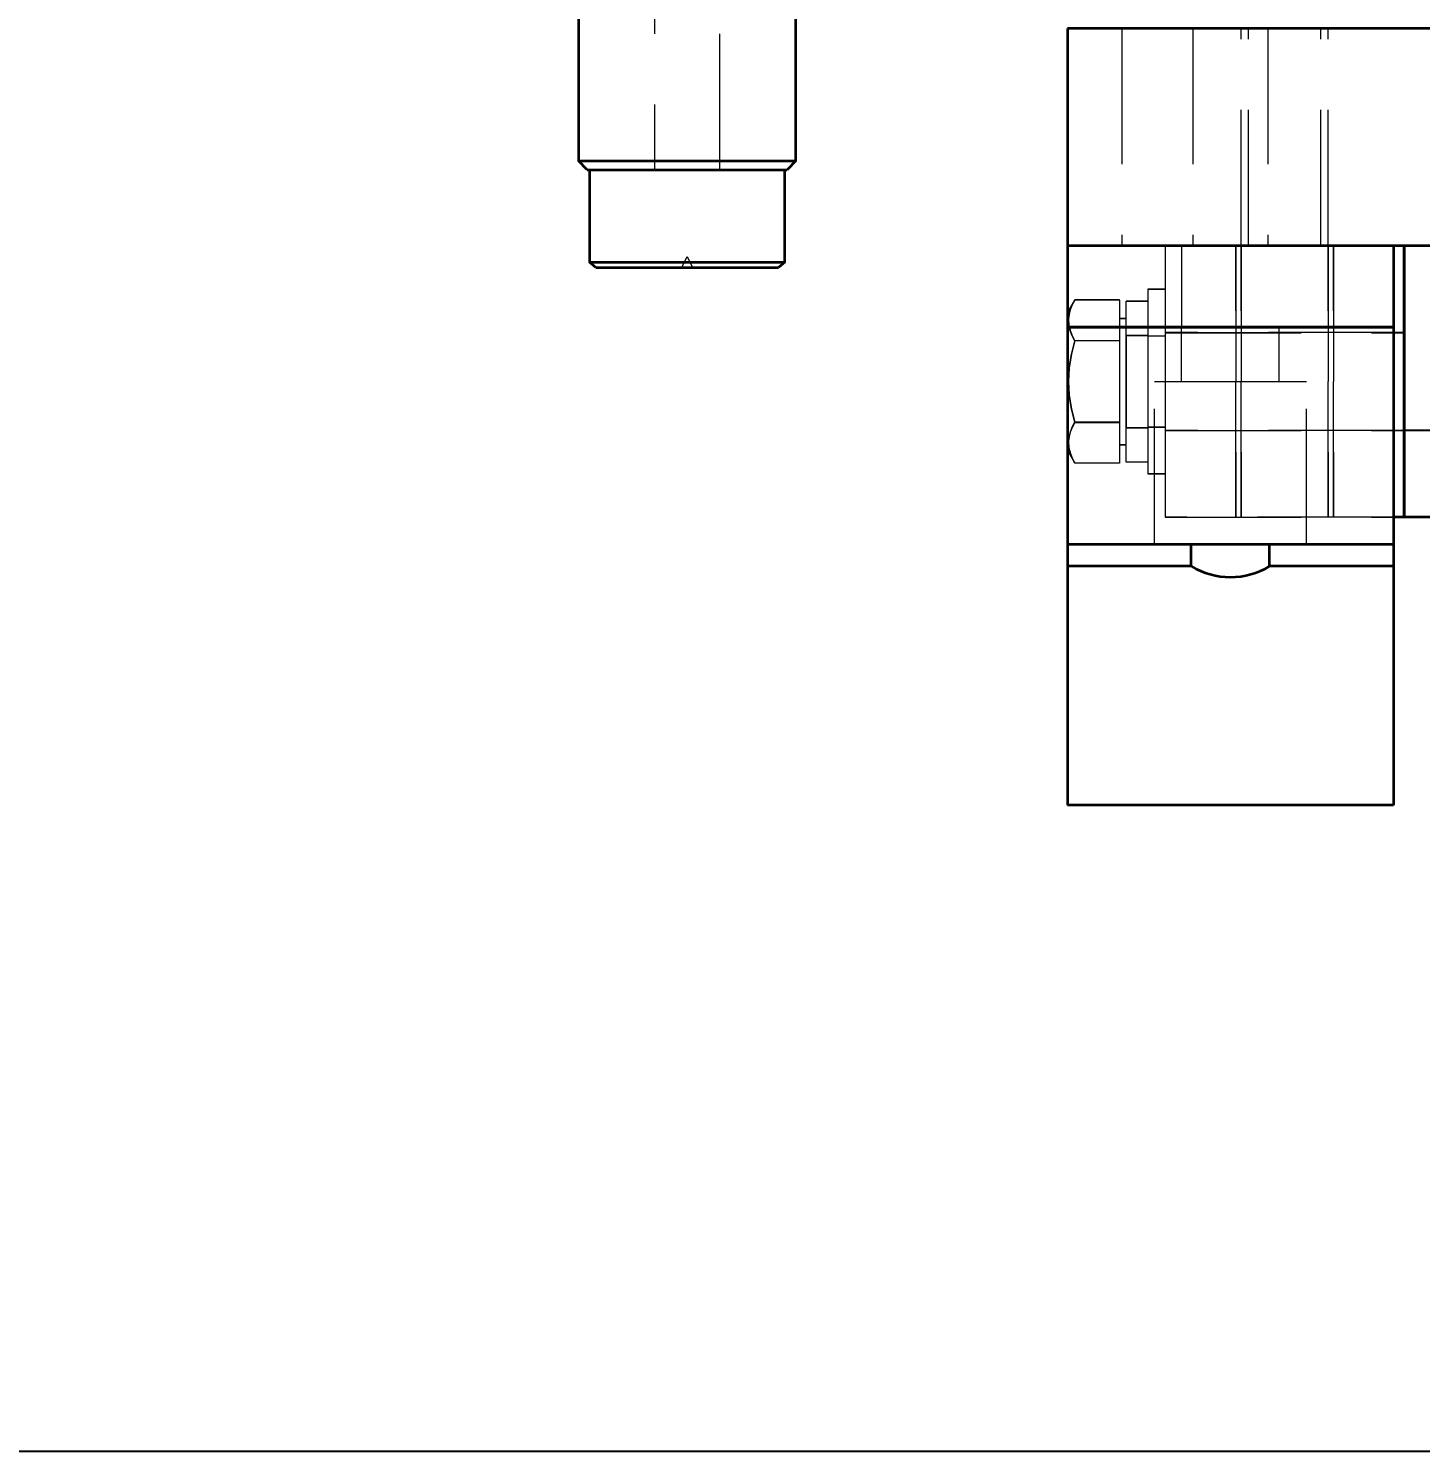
# Model space of a CAD drawing. Header units: millimetres. Extents: x -10155 to 20189, y -25550 to -22580.
# Drawn here: x -8042.1 to -7913.9, y -23986 to -23855 of the extents above; entities that cross this region are included whole.
import ezdxf

# ---------------------------------------------------------------- set-up
doc = ezdxf.new("R2010")
doc.units = ezdxf.units.MM
doc.linetypes.add('HIDDEN-HOKUTO', pattern=[3.8, 2.5, -1.3])
doc.layers.add('AM_HID', color=1, linetype='HIDDEN-HOKUTO', lineweight=25)
doc.layers.add('word_dim', color=253, linetype='Continuous')
doc.styles.get("Standard").update_dxf_attribs({"font": 'romans.shx', "bigfont": 'bigfont.shx'})
doc.dimstyles.new('RS-1-5', dxfattribs={"dimscale": 5, "dimtxt": 3.5, "dimasz": 3, "dimexe": 1, "dimexo": 0, "dimgap": 1, "dimtad": 3, "dimdsep": 46, "dimtxsty": 'Standard', "dimblk1": 'OPEN', "dimblk2": 'OPEN', "dimsah": 1, "dimcen": 0, "dimclrd": 256, "dimclre": 256, "dimclrt": 3, "dimadec": 0, "dimazin": 0, "dimtfac": 1, "dimtmove": 0, "dimatfit": 3, "dimldrblk": 'OPEN', "dimfxl": 0, "dimtolj": 1, "dimtzin": 0, "dimarcsym": 0})

# ---------------------------------------------------------------- blocks, each defined once
blk = doc.blocks.new('_Open')
at = {"color": 0, "lineweight": -2}
for p, q in [((-1, 0.1667), (0, 0)), ((-1, -0.1667), (0, 0)), ((0, 0), (-1, 0))]:
    blk.add_line(p, q, dxfattribs=at)
blk = doc.blocks.new('*D756')
at = {"layer": 'DEFPOINTS', "color": 0, "ltscale": 2}
for p in [(-8113.45, -22930), (-8466.55, -23986), (-7767.44, -23986)]:
    blk.add_point(p, dxfattribs=at)
at = {"layer": 'word_dim', "lineweight": -2, "ltscale": 2}
for p, q in [((-8113.45, -22930), (-8471.55, -22930)), ((-8466.55, -22945), (-8466.55, -23971)), ((-7767.44, -23986), (-8471.55, -23986))]:
    blk.add_line(p, q, dxfattribs=at)
at = {"layer": 'word_dim', "lineweight": -2, "ltscale": 2, "xscale": 15, "yscale": 15, "zscale": 15}
for p, rotation in [((-8466.55, -22930), 90), ((-8466.55, -23986), 270)]:
    blk.add_blockref('_Open', p, dxfattribs=dict(at, rotation=rotation))
at = {"layer": 'word_dim', "color": 3, "ltscale": 2, "insert": (-8480.3, -23458), "char_height": 17.5, "attachment_point": 5, "rotation": 90}
blk.add_mtext('\\A1;1056', dxfattribs=at)

msp = doc.modelspace()

# ---------------------------------------------------------------- linework, layer by layer
at = {"color": 7, "lineweight": 35}
for p, q in [((-7991.444, -23845.704), (-7991.444, -23867.204)), ((-7971.444, -23867.204), (-7971.444, -23845.704)), ((-7946.444, -23855.004), (-7946.444, -23875.004)), ((-7846.444, -23855.004), (-7946.444, -23855.004)), ((-7846.444, -23875.004), (-7946.444, -23875.004)), ((-7916.444, -23875.004), (-7946.444, -23875.004)), ((-7915.444, -23875.004), (-7915.444, -23900.004)), ((-7915.444, -23900.004), (-7915.444, -23875.004)), ((-7916.444, -23882.504), (-7946.444, -23882.504)), ((-7946.444, -23882.504), (-7946.444, -23902.504)), ((-7946.444, -23882.504), (-7916.444, -23882.504)), ((-7916.444, -23882.504), (-7916.444, -23902.504)), ((-7916.444, -23902.504), (-7946.444, -23902.504)), ((-7946.444, -23904.504), (-7946.444, -23926.504)), ((-7916.444, -23904.504), (-7916.444, -23926.504)), ((-7916.444, -23926.504), (-7946.444, -23926.504))]:
    msp.add_line(p, q, dxfattribs=at)
at = {"color": 7, "lineweight": 35, "ltscale": 0.380016}
msp.add_line((-7971.444, -23867.204), (-7971.444, -23852.003), dxfattribs=at)
at = {"color": 7, "lineweight": 35, "ltscale": 0.249994}
msp.add_line((-7991.444, -23867.204), (-7981.444, -23867.204), dxfattribs=at)
at = {"color": 7, "lineweight": 35, "ltscale": 0.028285}
for p, q in [((-7990.644, -23868.004), (-7991.444, -23867.204)), ((-7990.644, -23868.004), (-7991.444, -23867.204)), ((-7971.444, -23867.204), (-7972.244, -23868.004)), ((-7971.444, -23867.204), (-7972.244, -23868.004))]:
    msp.add_line(p, q, dxfattribs=at)
at = {"color": 7, "lineweight": 35, "ltscale": 0.229993}
msp.add_line((-7990.644, -23868.004), (-7981.444, -23868.004), dxfattribs=at)
at = {"color": 7, "lineweight": 35, "ltscale": 0.2125}
for p, q in [((-7990.444, -23868.004), (-7990.444, -23876.504)), ((-7972.444, -23876.504), (-7972.444, -23868.004)), ((-7972.444, -23876.504), (-7972.444, -23868.004))]:
    msp.add_line(p, q, dxfattribs=at)
at = {"color": 7, "lineweight": 35, "ltscale": 0.250006}
msp.add_line((-7981.444, -23867.204), (-7971.444, -23867.204), dxfattribs=at)
at = {"color": 7, "lineweight": 35, "ltscale": 0.230005}
msp.add_line((-7981.444, -23868.004), (-7972.244, -23868.004), dxfattribs=at)
at = {"color": 7, "lineweight": 35, "ltscale": 0.1875}
for p, q in [((-7946.444, -23875.004), (-7946.444, -23882.504)), ((-7916.444, -23875.004), (-7916.444, -23882.504))]:
    msp.add_line(p, q, dxfattribs=at)
at = {"color": 7, "lineweight": 35, "ltscale": 0.224994}
msp.add_line((-7990.444, -23876.504), (-7981.444, -23876.504), dxfattribs=at)
at = {"color": 7, "lineweight": 35, "ltscale": 0.019527}
for p, q in [((-7989.843, -23877.004), (-7990.444, -23876.504)), ((-7989.843, -23877.004), (-7990.444, -23876.504)), ((-7972.444, -23876.504), (-7973.044, -23877.004))]:
    msp.add_line(p, q, dxfattribs=at)
at = {"color": 7, "lineweight": 35, "ltscale": 0.209991}
msp.add_line((-7989.843, -23877.004), (-7981.444, -23877.004), dxfattribs=at)
at = {"color": 7, "lineweight": 35, "ltscale": 0.225006}
msp.add_line((-7981.444, -23876.504), (-7972.444, -23876.504), dxfattribs=at)
at = {"color": 7, "lineweight": 35, "ltscale": 0.21001}
msp.add_line((-7981.444, -23877.004), (-7973.043, -23877.004), dxfattribs=at)
at = {"color": 7, "lineweight": 35, "ltscale": 0.019523}
msp.add_line((-7972.444, -23876.504), (-7973.043, -23877.004), dxfattribs=at)
at = {"color": 7, "lineweight": 35, "ltscale": 0.025}
msp.add_line((-7915.444, -23900.004), (-7916.444, -23900.004), dxfattribs=at)
at = {"color": 7, "lineweight": 35, "ltscale": 0.1375}
msp.add_line((-7909.944, -23900.004), (-7915.444, -23900.004), dxfattribs=at)
at = {"color": 7, "lineweight": 35, "ltscale": 0.075}
msp.add_line((-7912.444, -23900.004), (-7915.444, -23900.004), dxfattribs=at)
at = {"color": 7, "lineweight": 35, "ltscale": 0.05}
for p, q in [((-7946.444, -23902.504), (-7946.444, -23904.504)), ((-7935.049, -23904.504), (-7935.049, -23902.504)), ((-7927.838, -23904.504), (-7927.838, -23902.504)), ((-7916.444, -23902.504), (-7916.444, -23904.504))]:
    msp.add_line(p, q, dxfattribs=at)
at = {"color": 7, "lineweight": 35, "ltscale": 0.284863}
msp.add_line((-7935.049, -23904.504), (-7946.444, -23904.504), dxfattribs=at)
at = {"color": 7, "lineweight": 35, "ltscale": 0.284857}
msp.add_line((-7916.444, -23904.504), (-7927.838, -23904.504), dxfattribs=at)
at = {"color": 7, "lineweight": 35}
for centre, radius, start, end in [((-7931.442, -23898.496), 7.008, 239.0219, 269.98845), ((-7931.444, -23898.499), 7.005, 270.00362, 300.98367)]:
    msp.add_arc(centre, radius, start, end, dxfattribs=at)
at = {"layer": 'AM_HID', "color": 1, "lineweight": 13, "ltscale": 5}
for p, q in [((-7984.444, -23767.004), (-7984.444, -23868.004)), ((-7984.444, -23767.004), (-7984.444, -23868.004)), ((-7978.444, -23868.004), (-7978.444, -23767.004)), ((-7978.444, -23868.004), (-7978.444, -23767.004)), ((-7991.444, -23767.804), (-7991.444, -23867.204)), ((-7941.444, -23855.004), (-7941.444, -23875.004)), ((-7934.899, -23855.004), (-7934.899, -23875.004)), ((-7934.899, -23855.004), (-7934.899, -23875.004)), ((-7930.444, -23875.004), (-7930.444, -23855.004)), ((-7930.444, -23875.004), (-7930.444, -23855.004)), ((-7930.444, -23875.004), (-7930.444, -23855.004)), ((-7930.444, -23875.004), (-7930.444, -23855.004)), ((-7929.767, -23875.004), (-7929.767, -23855.004)), ((-7929.767, -23875.004), (-7929.767, -23855.004)), ((-7929.767, -23875.004), (-7929.767, -23855.004)), ((-7929.767, -23875.004), (-7929.767, -23855.004)), ((-7927.988, -23855.004), (-7927.988, -23875.004)), ((-7927.988, -23855.004), (-7927.988, -23875.004)), ((-7923.12, -23875.004), (-7923.12, -23855.004)), ((-7923.12, -23875.004), (-7923.12, -23855.004)), ((-7923.12, -23875.004), (-7923.12, -23855.004)), ((-7923.12, -23875.004), (-7923.12, -23855.004)), ((-7922.444, -23875.004), (-7922.444, -23855.004)), ((-7922.444, -23875.004), (-7922.444, -23855.004)), ((-7922.444, -23875.004), (-7922.444, -23855.004)), ((-7922.444, -23875.004), (-7922.444, -23855.004)), ((-7991.444, -23867.204), (-7981.443, -23867.204)), ((-7991.444, -23867.204), (-7981.443, -23867.204)), ((-7991.444, -23867.204), (-7981.444, -23867.204)), ((-7990.444, -23868.004), (-7990.444, -23876.504)), ((-7984.444, -23868.004), (-7981.444, -23868.004)), ((-7981.444, -23867.204), (-7971.444, -23867.204)), ((-7981.444, -23868.004), (-7978.444, -23868.004)), ((-7981.443, -23867.204), (-7971.444, -23867.204)), ((-7981.443, -23867.204), (-7971.444, -23867.204)), ((-7981.944, -23877.004), (-7981.444, -23876.004)), ((-7981.944, -23877.004), (-7981.444, -23876.004)), ((-7981.444, -23876.004), (-7980.944, -23877.004)), ((-7981.444, -23876.004), (-7980.944, -23877.004)), ((-7937.444, -23874.992), (-7937.444, -23875.003)), ((-7937.444, -23874.992), (-7847.444, -23874.992)), ((-7937.444, -23875.004), (-7937.444, -23900.004)), ((-7935.944, -23875.004), (-7935.944, -23882.504)), ((-7935.944, -23875.004), (-7935.944, -23882.504)), ((-7935.944, -23875.004), (-7935.944, -23882.504)), ((-7935.944, -23875.004), (-7935.944, -23882.504)), ((-7930.944, -23899.992), (-7930.944, -23874.992)), ((-7930.944, -23899.992), (-7930.944, -23874.992)), ((-7930.944, -23875.004), (-7930.944, -23900.004)), ((-7930.944, -23875.004), (-7930.944, -23900.004)), ((-7930.444, -23899.992), (-7930.444, -23874.992)), ((-7930.444, -23899.992), (-7930.444, -23874.992)), ((-7930.444, -23875.004), (-7930.444, -23900.004)), ((-7930.444, -23875.004), (-7930.444, -23900.004)), ((-7922.444, -23899.992), (-7922.444, -23874.992)), ((-7922.444, -23899.992), (-7922.444, -23874.992)), ((-7922.444, -23875.004), (-7922.444, -23900.004)), ((-7922.444, -23875.004), (-7922.444, -23900.004)), ((-7921.944, -23899.992), (-7921.944, -23874.992)), ((-7921.944, -23899.992), (-7921.944, -23874.992)), ((-7921.944, -23875.004), (-7921.944, -23900.004)), ((-7921.944, -23875.004), (-7921.944, -23900.004)), ((-7915.444, -23874.992), (-7915.444, -23875.003)), ((-7912.444, -23874.992), (-7915.444, -23874.992)), ((-7915.444, -23875.003), (-7915.444, -23874.992)), ((-7990.444, -23876.504), (-7981.443, -23876.504)), ((-7990.444, -23876.504), (-7981.443, -23876.504)), ((-7990.444, -23876.504), (-7981.444, -23876.504)), ((-7981.444, -23876.504), (-7972.444, -23876.504)), ((-7981.443, -23876.504), (-7972.444, -23876.504)), ((-7981.443, -23876.504), (-7972.444, -23876.504)), ((-7939.043, -23879.014), (-7939.043, -23879.004)), ((-7939.043, -23879.004), (-7937.444, -23879.004)), ((-7939.043, -23879.015), (-7939.043, -23887.515)), ((-7937.444, -23879.015), (-7939.043, -23879.015)), ((-7937.444, -23879.015), (-7937.444, -23887.515)), ((-7946.343, -23881.004), (-7945.762, -23879.996)), ((-7946.343, -23881.015), (-7945.762, -23880.008)), ((-7946.343, -23881.014), (-7946.343, -23881.004)), ((-7946.343, -23887.515), (-7946.343, -23881.015)), ((-7941.644, -23879.996), (-7945.762, -23879.996)), ((-7941.644, -23880.008), (-7945.762, -23880.008)), ((-7941.644, -23880.008), (-7941.644, -23879.996)), ((-7941.644, -23880.008), (-7941.644, -23883.759)), ((-7941.043, -23880.104), (-7941.043, -23880.114)), ((-7941.043, -23880.104), (-7939.043, -23880.104)), ((-7941.043, -23887.515), (-7941.043, -23880.115)), ((-7939.043, -23880.115), (-7941.043, -23880.115)), ((-7941.644, -23881.689), (-7941.043, -23881.689)), ((-7941.043, -23881.7), (-7941.644, -23881.7)), ((-7935.944, -23887.504), (-7935.944, -23882.504)), ((-7926.944, -23887.504), (-7926.944, -23882.504)), ((-7941.644, -23883.747), (-7945.762, -23883.747)), ((-7941.644, -23883.747), (-7945.762, -23883.747)), ((-7941.644, -23883.759), (-7945.762, -23883.759)), ((-7941.644, -23883.759), (-7945.762, -23883.759)), ((-7941.644, -23883.759), (-7941.644, -23891.272)), ((-7941.043, -23883.254), (-7939.043, -23883.254)), ((-7941.043, -23883.265), (-7941.043, -23887.515)), ((-7939.043, -23883.265), (-7941.043, -23883.265)), ((-7939.043, -23883.265), (-7939.043, -23887.515)), ((-7939.043, -23883.304), (-7937.444, -23883.304)), ((-7937.444, -23883.315), (-7939.043, -23883.315)), ((-7915.444, -23882.992), (-7937.444, -23882.992)), ((-7915.444, -23883.004), (-7937.444, -23883.004)), ((-7937.444, -23883.004), (-7915.444, -23883.004)), ((-7937.444, -23883.015), (-7915.444, -23883.015)), ((-7946.343, -23894.015), (-7946.343, -23887.515)), ((-7941.043, -23894.915), (-7941.043, -23887.515)), ((-7941.043, -23887.515), (-7941.043, -23891.765)), ((-7939.043, -23887.515), (-7939.043, -23896.015)), ((-7939.043, -23887.515), (-7939.043, -23891.765)), ((-7938.444, -23887.504), (-7931.444, -23887.504)), ((-7938.444, -23902.504), (-7938.444, -23887.504)), ((-7937.444, -23887.515), (-7937.444, -23896.015)), ((-7931.444, -23887.504), (-7924.444, -23887.504)), ((-7924.444, -23902.504), (-7924.444, -23887.504)), ((-7941.644, -23891.261), (-7945.762, -23891.261)), ((-7945.762, -23891.261), (-7941.644, -23891.261)), ((-7945.762, -23891.272), (-7941.644, -23891.272)), ((-7941.644, -23891.272), (-7945.762, -23891.272)), ((-7941.644, -23891.272), (-7941.644, -23895.023)), ((-7941.043, -23891.754), (-7939.043, -23891.754)), ((-7939.043, -23891.765), (-7941.043, -23891.765)), ((-7939.043, -23891.704), (-7937.444, -23891.704)), ((-7937.444, -23891.715), (-7939.043, -23891.715)), ((-7915.444, -23892.004), (-7937.444, -23892.004)), ((-7937.444, -23892.015), (-7915.444, -23892.015)), ((-7912.444, -23891.992), (-7915.444, -23891.992)), ((-7915.444, -23892.004), (-7912.444, -23892.004)), ((-7946.343, -23894.004), (-7945.762, -23895.011)), ((-7946.343, -23894.015), (-7945.762, -23895.023)), ((-7941.644, -23893.319), (-7941.043, -23893.319)), ((-7941.043, -23893.33), (-7941.644, -23893.33)), ((-7941.644, -23895.011), (-7945.762, -23895.011)), ((-7941.644, -23895.023), (-7945.762, -23895.023)), ((-7941.043, -23894.904), (-7939.043, -23894.904)), ((-7939.043, -23894.915), (-7941.043, -23894.915)), ((-7939.043, -23896.004), (-7937.444, -23896.004)), ((-7937.444, -23896.015), (-7939.043, -23896.015)), ((-7937.444, -23899.992), (-7847.444, -23899.992)), ((-7916.444, -23900.004), (-7937.444, -23900.004)), ((-7912.444, -23899.992), (-7915.444, -23899.992)), ((-7935.049, -23904.504), (-7935.049, -23902.504)), ((-7935.049, -23902.504), (-7935.049, -23904.504)), ((-7935.049, -23902.504), (-7935.049, -23904.504)), ((-7927.838, -23904.504), (-7927.838, -23902.504)), ((-7927.838, -23904.504), (-7927.838, -23902.504)), ((-7927.838, -23904.504), (-7927.838, -23902.504)), ((-7935.049, -23904.504), (-7946.444, -23904.504)), ((-7935.049, -23904.504), (-7946.444, -23904.504)), ((-7935.049, -23904.504), (-7946.444, -23904.504)), ((-7916.444, -23904.504), (-7927.838, -23904.504)), ((-7916.444, -23904.504), (-7927.838, -23904.504)), ((-7916.444, -23904.504), (-7927.838, -23904.504))]:
    msp.add_line(p, q, dxfattribs=at)
for points in [[(-7945.762, -23883.747), (-7945.997, -23883.297), (-7946.179, -23882.84), (-7946.287, -23882.431), (-7946.338, -23882.018), (-7946.301, -23881.392), (-7946.133, -23880.771), (-7945.966, -23880.381), (-7945.762, -23879.996)], [(-7945.762, -23879.996), (-7945.997, -23880.447), (-7946.179, -23880.903), (-7946.287, -23881.313), (-7946.338, -23881.725), (-7946.301, -23882.352), (-7946.133, -23882.973), (-7945.966, -23883.362), (-7945.762, -23883.747)], [(-7945.762, -23880.008), (-7945.997, -23880.458), (-7946.179, -23880.915), (-7946.287, -23881.324), (-7946.338, -23881.737), (-7946.301, -23882.363), (-7946.133, -23882.984), (-7945.966, -23883.374), (-7945.762, -23883.759)], [(-7945.762, -23883.759), (-7945.997, -23883.308), (-7946.179, -23882.852), (-7946.287, -23882.442), (-7946.338, -23882.03), (-7946.301, -23881.403), (-7946.133, -23880.783), (-7945.966, -23880.393), (-7945.762, -23880.008)], [(-7945.762, -23883.747), (-7946.071, -23884.98), (-7946.273, -23886.235), (-7946.343, -23887.504)], [(-7946.343, -23887.504), (-7946.273, -23886.235), (-7946.071, -23884.98), (-7945.762, -23883.747)], [(-7946.343, -23887.515), (-7946.273, -23886.247), (-7946.071, -23884.992), (-7945.762, -23883.759)], [(-7945.762, -23883.759), (-7946.071, -23884.992), (-7946.273, -23886.247), (-7946.343, -23887.515)], [(-7946.343, -23887.504), (-7946.273, -23888.773), (-7946.071, -23890.027), (-7945.762, -23891.261)], [(-7945.762, -23891.261), (-7946.071, -23890.027), (-7946.273, -23888.773), (-7946.343, -23887.504)], [(-7945.762, -23891.272), (-7946.071, -23890.039), (-7946.273, -23888.784), (-7946.343, -23887.515)], [(-7946.343, -23887.515), (-7946.273, -23888.784), (-7946.071, -23890.039), (-7945.762, -23891.272)], [(-7945.762, -23891.261), (-7945.997, -23891.711), (-7946.179, -23892.167), (-7946.287, -23892.577), (-7946.338, -23892.99), (-7946.301, -23893.616), (-7946.133, -23894.237), (-7945.966, -23894.626), (-7945.762, -23895.011)], [(-7945.762, -23895.011), (-7945.997, -23894.561), (-7946.179, -23894.105), (-7946.287, -23893.695), (-7946.338, -23893.282), (-7946.301, -23892.656), (-7946.133, -23892.035), (-7945.966, -23891.646), (-7945.762, -23891.261)], [(-7945.762, -23895.023), (-7945.997, -23894.573), (-7946.179, -23894.116), (-7946.287, -23893.706), (-7946.338, -23893.294), (-7946.301, -23892.668), (-7946.133, -23892.047), (-7945.966, -23891.657), (-7945.762, -23891.272)], [(-7945.762, -23891.272), (-7945.997, -23891.722), (-7946.179, -23892.179), (-7946.287, -23892.589), (-7946.338, -23893.001), (-7946.301, -23893.627), (-7946.133, -23894.248), (-7945.966, -23894.638), (-7945.762, -23895.023)]]:
    msp.add_lwpolyline(points, dxfattribs=at)
for centre, radius, start, end in [((-7931.442, -23898.496), 7.008, 239.0219, 269.98845), ((-7931.443, -23898.503), 7.001, 238.99933, 300.99441), ((-7931.443, -23898.503), 7.001, 238.99933, 300.99441), ((-7931.444, -23898.499), 7.005, 270.00362, 300.98367)]:
    msp.add_arc(centre, radius, start, end, dxfattribs=at)

# ---------------------------------------------------------------- dimensions: what is measured, and where the dimension line sits
at = {"layer": 'word_dim', "ltscale": 2}
dim = msp.add_linear_dim(base=(-8466.547, -23986.004), p1=(-8113.446, -22930.004), p2=(-7767.444, -23986.004), angle=90, dimstyle='RS-1-5', dxfattribs=at)
dim.commit()
dim.dimension.update_dxf_attribs({"geometry": '*D756', "text_midpoint": (-8480.297, -23458.004)})

doc.saveas('drawing.dxf')
